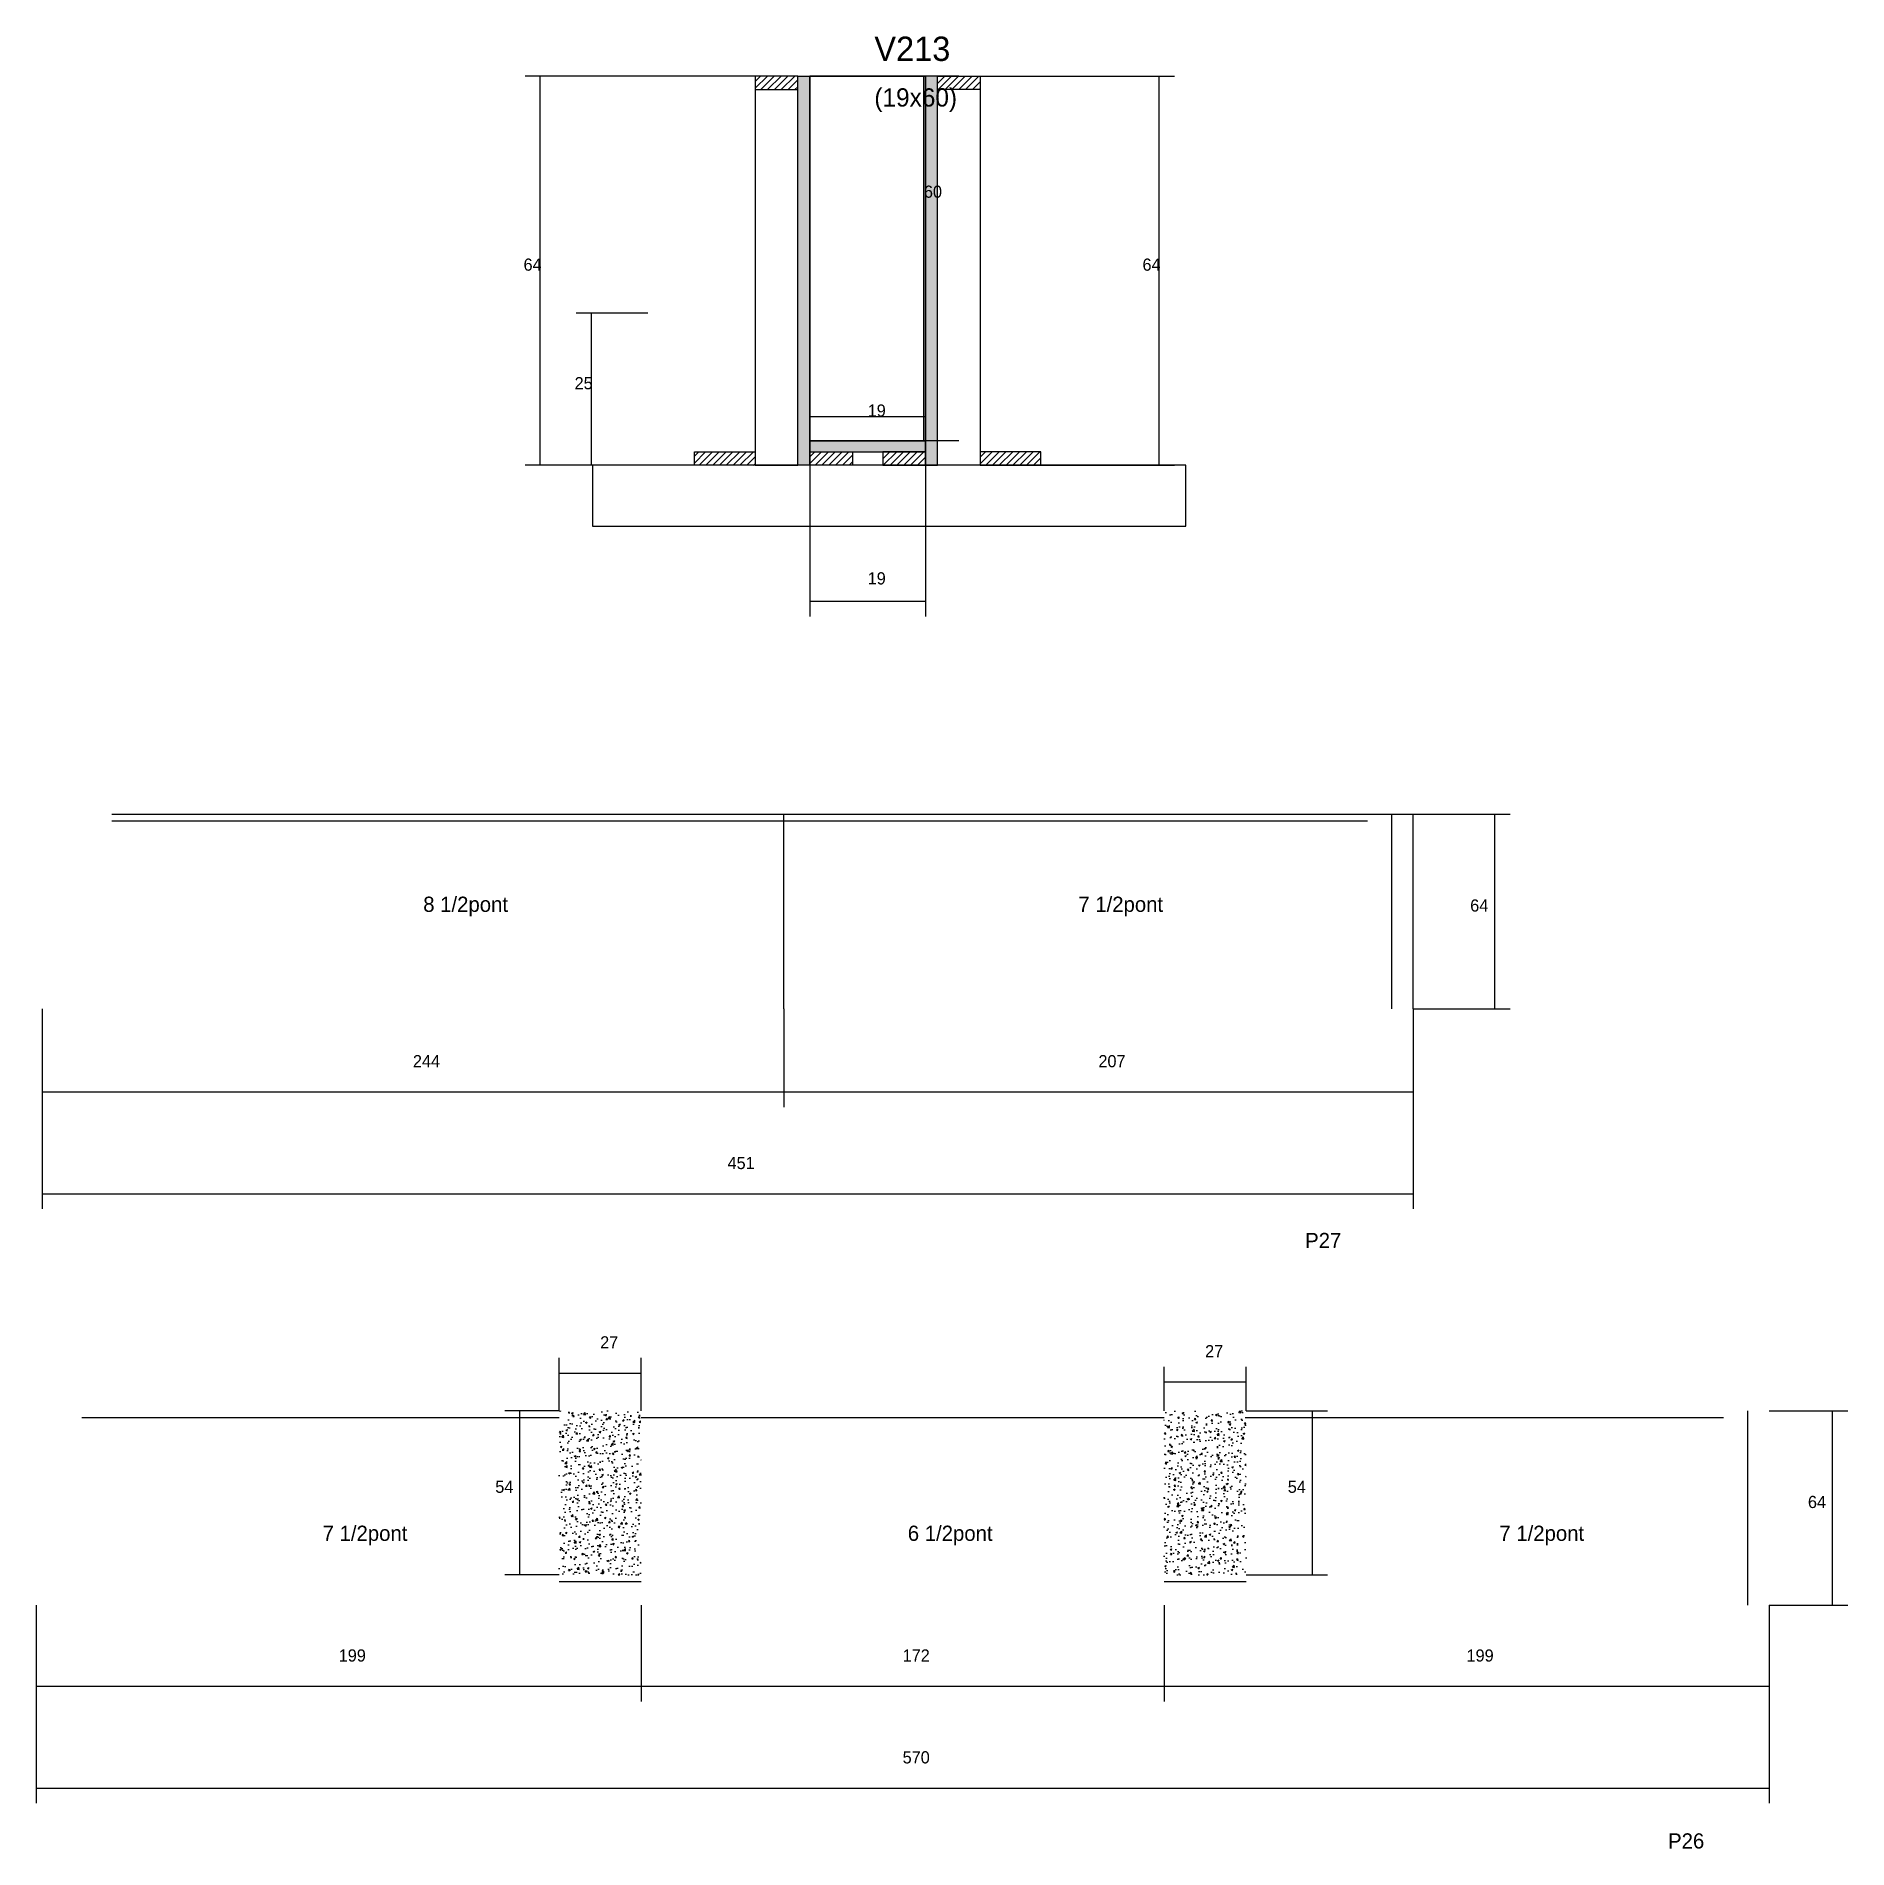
# Model space of a CAD drawing. Header units: metres. Extents: x 3549 to 4144, y 7416 to 8012.
import ezdxf

# ---------------------------------------------------------------- set-up
doc = ezdxf.new("R2010")
doc.units = ezdxf.units.M
for name, color, linetype in [('CONCRETO', 251, 'Continuous'), ('COTA', 4, 'Continuous'), ('Cota Seção (2x)', 4, 'Continuous'), ('Hachura', 253, 'Continuous'), ('Madeira', 126, 'Continuous'), ('NOMENCLATURA', 7, 'Continuous'), ('Painéis', 200, 'Continuous'), ('SARR_2.2x7', 40, 'Continuous'), ('Texto Seção', 7, 'Continuous')]:
    doc.layers.add(name, color=color, linetype=linetype)

msp = doc.modelspace()

# ---------------------------------------------------------------- hatches: boundary and pattern name
at = {"layer": 'COTA'}
h = msp.add_hatch(dxfattribs=at)
h.set_pattern_fill('AR-CONC', scale=0.03)
h.paths.add_polyline_path([(3747.6, 7559.6), (3720.6, 7559.6), (3720.6, 7505.6), (3747.6, 7505.6)])
h = msp.add_hatch(dxfattribs=at)
h.set_pattern_fill('AR-CONC', scale=0.03)
h.paths.add_polyline_path([(3946.6, 7557.4), (3946.6, 7559.6), (3919.6, 7559.6), (3919.6, 7505.6), (3946.6, 7505.6)])
at = {"layer": 'Hachura'}
h = msp.add_hatch(dxfattribs=at)
h.set_pattern_fill('ANSI31', scale=0.5)
h.paths.add_polyline_path([(3799.1, 7994.2), (3799.1, 7998.6), (3799.1, 7998.6), (3785.1, 7998.6), (3785.1, 7998.6), (3785.1, 7994.2), (3785.1, 7994.2), (3799.1, 7994.2)])
h = msp.add_hatch(color=8, dxfattribs=at)
h.dxf.hatch_style = 1
h.paths.add_polyline_path([(3799.1, 7998.6), (3803.1, 7998.6), (3803.1, 7998.6), (3803.1, 7870.6), (3803.1, 7870.6), (3799.1, 7870.6), (3799.1, 7870.6), (3799.1, 7998.6)])
h = msp.add_hatch(color=8, dxfattribs=at)
h.dxf.hatch_style = 1
h.paths.add_polyline_path([(3845.1, 7998.6), (3841.1, 7998.6), (3841.1, 7998.6), (3841.1, 7870.6), (3841.1, 7870.6), (3845.1, 7870.6), (3845.1, 7870.6), (3845.1, 7998.6)])
h = msp.add_hatch(dxfattribs=at)
h.set_pattern_fill('ANSI31', scale=0.5)
h.paths.add_polyline_path([(3845.1, 7994.2), (3845.1, 7998.6), (3845.1, 7998.6), (3859.1, 7998.6), (3859.1, 7998.6), (3859.1, 7994.2), (3859.1, 7994.2), (3845.1, 7994.2)])
h = msp.add_hatch(color=8, dxfattribs=at)
h.dxf.hatch_style = 1
h.paths.add_polyline_path([(3841.1, 7875), (3841.1, 7878.6), (3841.1, 7878.6), (3803.1, 7878.6), (3803.1, 7878.6), (3803.1, 7875), (3803.1, 7875), (3841.1, 7875)])
h = msp.add_hatch(dxfattribs=at)
h.set_pattern_fill('ANSI31', scale=0.5)
h.paths.add_polyline_path([(3765.1, 7870.6), (3765.1, 7875), (3765.1, 7875), (3785.1, 7875), (3785.1, 7875), (3785.1, 7870.6), (3785.1, 7870.6), (3765.1, 7870.6)])
h = msp.add_hatch(dxfattribs=at)
h.set_pattern_fill('ANSI31', scale=0.5)
h.paths.add_polyline_path([(3803.1, 7870.6), (3803.1, 7875), (3803.1, 7875), (3817.1, 7875), (3817.1, 7875), (3817.1, 7870.6), (3817.1, 7870.6), (3803.1, 7870.6)])
h = msp.add_hatch(dxfattribs=at)
h.set_pattern_fill('ANSI31', scale=0.5)
h.paths.add_polyline_path([(3841.1, 7870.6), (3841.1, 7875), (3841.1, 7875), (3827.1, 7875), (3827.1, 7875), (3827.1, 7870.6), (3827.1, 7870.6), (3841.1, 7870.6)])
h = msp.add_hatch(dxfattribs=at)
h.set_pattern_fill('ANSI31', scale=0.5)
h.paths.add_polyline_path([(3879.1, 7870.6), (3879.1, 7875), (3879.1, 7875), (3859.1, 7875), (3859.1, 7875), (3859.1, 7870.6), (3859.1, 7870.6), (3879.1, 7870.6)])

# ---------------------------------------------------------------- linework, layer by layer
at = {"layer": 'CONCRETO'}
for points in [[(3803.1, 7998.6), (3803.1, 7998.6), (3841.1, 7998.6), (3841.1, 7970.6), (3841.1, 7970.6), (3841.1, 7878.6), (3803.1, 7878.6), (3803.1, 7998.6)], [(3803.1, 7878.6), (3841.1, 7878.6), (3841.1, 7998.6), (3803.1, 7998.6)]]:
    msp.add_lwpolyline(points, close=True, dxfattribs=at)
at = {"layer": 'COTA'}
for p, q in [((3785.1, 7998.6), (3709.4, 7998.6)), ((3714.4, 7870.6), (3714.4, 7998.6)), ((3859.1, 7998.6), (3923, 7998.6)), ((3918, 7870.6), (3918, 7998.6)), ((3749.8, 7920.6), (3726.2, 7920.6)), ((3731.2, 7870.6), (3731.2, 7920.6)), ((3769.5, 7870.6), (3709.4, 7870.6)), ((3749.8, 7870.6), (3726.2, 7870.6)), ((3803.1, 7870.6), (3803.1, 7820.9)), ((3841.1, 7870.6), (3841.1, 7820.9)), ((3874.7, 7870.6), (3923, 7870.6)), ((3803.1, 7825.9), (3841.1, 7825.9)), ((4001.5, 7755.8), (4033.4, 7755.8)), ((4028.4, 7691.8), (4028.4, 7755.8)), ((3550.5, 7691.8), (3550.5, 7659.5)), ((3550.5, 7691.8), (3550.5, 7626)), ((3794.5, 7691.8), (3794.5, 7659.5)), ((3794.5, 7691.8), (3794.5, 7659.5)), ((4001.5, 7691.8), (4001.5, 7659.5)), ((4001.5, 7691.8), (4001.5, 7626)), ((4001.5, 7691.8), (4033.4, 7691.8)), ((3550.5, 7664.5), (3794.5, 7664.5)), ((3794.5, 7664.5), (4001.5, 7664.5)), ((3550.5, 7631), (4001.5, 7631)), ((3548.6, 7495.6), (3548.6, 7464)), ((3548.6, 7495.6), (3548.6, 7430.5)), ((3747.6, 7495.6), (3747.6, 7464)), ((3919.6, 7495.6), (3919.6, 7464)), ((4118.6, 7495.6), (4118.6, 7464)), ((4118.6, 7495.6), (4118.6, 7430.5)), ((3548.6, 7469), (3747.6, 7469)), ((3919.6, 7469), (4118.6, 7469)), ((3548.6, 7435.5), (4118.6, 7435.5))]:
    msp.add_line(p, q, dxfattribs=at)
at = {"layer": 'Cota Seção (2x)'}
for p, q in [((3852.1, 7998.6), (3835.6, 7998.6)), ((3840.6, 7878.6), (3840.6, 7998.6)), ((3803.1, 7870.6), (3803.1, 7891.6)), ((3841.1, 7870.6), (3841.1, 7891.6)), ((3803.1, 7886.6), (3841.1, 7886.6)), ((3852.1, 7878.6), (3835.6, 7878.6)), ((3720.6, 7559.6), (3720.6, 7577)), ((3720.6, 7572), (3747.6, 7572)), ((3747.6, 7559.6), (3747.6, 7577)), ((3919.6, 7559.6), (3919.6, 7574.1)), ((3946.6, 7559.6), (3946.6, 7574.1)), ((3919.6, 7569.1), (3946.6, 7569.1)), ((3720.6, 7559.6), (3702.7, 7559.6)), ((3707.7, 7505.6), (3707.7, 7559.6)), ((3946.6, 7559.6), (3973.4, 7559.6)), ((3968.4, 7505.6), (3968.4, 7559.6)), ((4118.6, 7559.6), (4144.5, 7559.6)), ((4139.5, 7495.6), (4139.5, 7559.6)), ((3720.6, 7505.6), (3702.7, 7505.6)), ((3946.6, 7505.6), (3973.4, 7505.6)), ((3747.6, 7495.6), (3747.6, 7464)), ((3919.6, 7495.6), (3919.6, 7464)), ((4118.6, 7495.6), (4144.5, 7495.6)), ((3747.6, 7469), (3919.6, 7469))]:
    msp.add_line(p, q, dxfattribs=at)
at = {"layer": 'Madeira'}
for points in [[(3799.1, 7994.2), (3799.1, 7998.6), (3785.1, 7998.6), (3785.1, 7994.2)], [(3799.1, 7998.6), (3785.1, 7998.6), (3785.1, 7870.6), (3799.1, 7870.6)], [(3845.1, 7994.2), (3845.1, 7998.6), (3859.1, 7998.6), (3859.1, 7994.2)], [(3845.1, 7998.6), (3859.1, 7998.6), (3859.1, 7870.6), (3845.1, 7870.6)], [(3731.6, 7850.6), (3926.8, 7850.6), (3926.8, 7870.6), (3731.6, 7870.6)], [(3765.1, 7870.6), (3765.1, 7875), (3785.1, 7875), (3785.1, 7870.6)], [(3803.1, 7870.6), (3803.1, 7875), (3817.1, 7875), (3817.1, 7870.6)], [(3841.1, 7870.6), (3841.1, 7875), (3827.1, 7875), (3827.1, 7870.6)], [(3879.1, 7870.6), (3879.1, 7875), (3859.1, 7875), (3859.1, 7870.6)]]:
    msp.add_lwpolyline(points, close=True, dxfattribs=at)
at = {"layer": 'Painéis'}
for p, q in [((3803.1, 7870.6), (3803.1, 7998.6)), ((3841.1, 7870.6), (3841.1, 7998.6)), ((3803.1, 7878.6), (3841.1, 7878.6)), ((3803.1, 7875), (3803.1, 7878.6)), ((3841.1, 7875), (3841.1, 7878.6)), ((3573.5, 7755.8), (4001.5, 7755.8)), ((3794.5, 7691.8), (3794.5, 7755.8)), ((4001.5, 7691.8), (4001.5, 7755.8))]:
    msp.add_line(p, q, dxfattribs=at)
for points in [[(3799.1, 7998.6), (3803.1, 7998.6), (3803.1, 7870.6), (3799.1, 7870.6)], [(3845.1, 7998.6), (3841.1, 7998.6), (3841.1, 7870.6), (3845.1, 7870.6)], [(3841.1, 7875), (3841.1, 7878.6), (3803.1, 7878.6), (3803.1, 7875)]]:
    msp.add_lwpolyline(points, close=True, dxfattribs=at)
at = {"layer": 'SARR_2.2x7'}
for p, q in [((3573.5, 7753.6), (3794.5, 7753.6)), ((3794.5, 7753.6), (3986.5, 7753.6)), ((3994.5, 7691.8), (3994.5, 7755.8)), ((3563.6, 7557.4), (3720.6, 7557.4)), ((3747.6, 7557.4), (3919.6, 7557.4)), ((3946.6, 7557.4), (4103.6, 7557.4)), ((4111.6, 7495.6), (4111.6, 7559.6)), ((3720.6, 7503.4), (3747.6, 7503.4)), ((3919.6, 7503.4), (3946.6, 7503.4))]:
    msp.add_line(p, q, dxfattribs=at)

# ---------------------------------------------------------------- texts
at = {"layer": 'COTA'}
for s, p in [('64', (3708.9, 7934.6)), ('64', (3912.5, 7934.6)), ('25', (3725.7, 7895.6)), ('19', (3822.1, 7831.4)), ('64', (4020.3, 7723.8)), ('244', (3672.5, 7672.6)), ('207', (3898, 7672.6)), ('451', (3776, 7639.1)), ('199', (3648.1, 7477.1)), ('199', (4019.1, 7477.1)), ('570', (3833.6, 7443.6))]:
    msp.add_text(s, height=4, dxfattribs=at).set_placement(p)
at = {"layer": 'Cota Seção (2x)'}
for s, p in [('60', (3840.6, 7958.6)), ('19', (3822.1, 7886.6)), ('27', (3734.1, 7580.1)), ('27', (3933.1, 7577.2)), ('54', (3699.6, 7532.6)), ('54', (3960.3, 7532.6)), ('64', (4131.4, 7527.6)), ('172', (3833.6, 7477.1))]:
    msp.add_text(s, height=4, dxfattribs=at).set_placement(p)
at = {"layer": 'NOMENCLATURA'}
for s, p in [('8 1/2pont', (3675.9, 7723.7)), ('7 1/2pont', (3891.4, 7723.7)), ('P27', (3966, 7613.1)), ('7 1/2pont', (3642.8, 7516.8)), ('6 1/2pont', (3835.3, 7516.8)), ('7 1/2pont', (4029.9, 7516.8)), ('P26', (4085.4, 7415.6))]:
    msp.add_text(s, height=5, dxfattribs=at).set_placement(p)
at = {"layer": 'Texto Seção'}
for s, height, p in [('V213', 8, (3824.3, 8003.6)), ('(19x60)', 6, (3824.3, 7988.6))]:
    msp.add_text(s, height=height, dxfattribs=at).set_placement(p)

doc.saveas('drawing.dxf')
